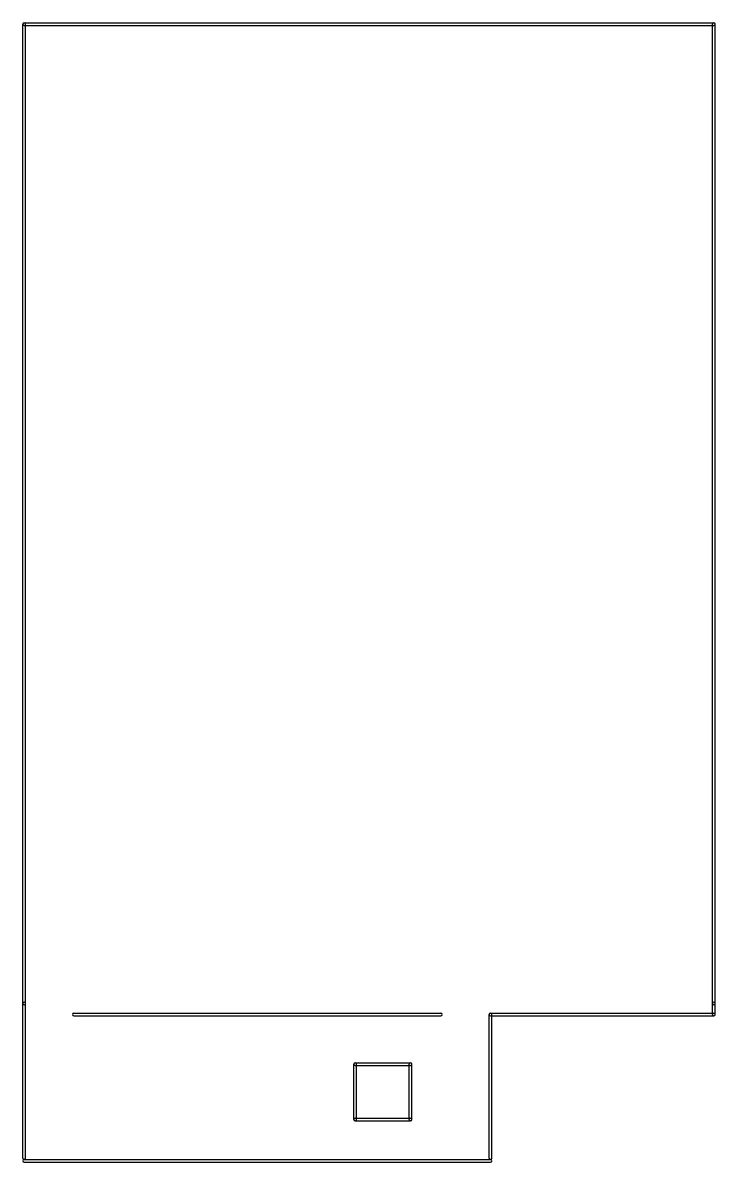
# Model space of a CAD drawing. Extents: x 167.9 to 193.1, y -129.2 to -88.
import ezdxf

# ---------------------------------------------------------------- set-up
doc = ezdxf.new("R2010")
doc.units = 0
doc.header["$MEASUREMENT"] = 0
doc.layers.add('BLACK', color=7, linetype='CONTINUOUS')

msp = doc.modelspace()

# ---------------------------------------------------------------- linework, layer by layer
at = {"layer": 'Black'}
for p, q in [((168, -87.95), (193, -87.95)), ((167.95, -123.5), (167.95, -88)), ((168, -88.05), (193, -88.05)), ((168.05, -123.5), (168.05, -88)), ((192.95, -123.5), (192.95, -88)), ((193.05, -123.5), (193.05, -88)), ((167.95, -129.1), (167.95, -123.5)), ((168.05, -129.1), (168.05, -123.5)), ((169.8, -123.85), (183.1, -123.85)), ((184.9, -123.85), (193, -123.85)), ((192.95, -123.9), (192.95, -123.5)), ((193.05, -123.9), (193.05, -123.5)), ((169.8, -123.95), (183.1, -123.95)), ((184.85, -129.1), (184.85, -123.9)), ((184.9, -123.95), (193, -123.95)), ((184.95, -129.1), (184.95, -123.9)), ((179.95, -127.7), (179.95, -125.7)), ((180, -125.65), (182, -125.65)), ((180, -125.75), (182, -125.75)), ((180.05, -127.7), (180.05, -125.7)), ((181.95, -127.7), (181.95, -125.7)), ((182.05, -127.7), (182.05, -125.7)), ((180, -127.65), (182, -127.65)), ((180, -127.75), (182, -127.75)), ((168, -129.15), (184.9, -129.15)), ((168, -129.25), (184.9, -129.25))]:
    msp.add_line(p, q, dxfattribs=at)
for centre, start, end in [((168, -88), 90, 270), ((168, -88), 360, 540), ((193, -88), 360, 540), ((193, -88), 270, 450), ((168, -123.5), 360, 540), ((193, -123.5), 360, 540), ((168, -123.5), 180, 360), ((169.8, -123.9), 90, 270), ((183.1, -123.9), 270, 450), ((184.9, -123.9), 90, 270), ((184.9, -123.9), 360, 540), ((193, -123.5), 180, 360), ((193, -123.9), 270, 450), ((193, -123.9), 180, 360), ((180, -125.7), 360, 540), ((180, -125.7), 90, 270), ((182, -125.7), 360, 540), ((182, -125.7), 270, 450), ((180, -127.7), 90, 270), ((180, -127.7), 180, 360), ((182, -127.7), 180, 360), ((182, -127.7), 270, 450), ((168, -129.1), 180, 360), ((168, -129.2), 90, 270), ((184.9, -129.1), 180, 360), ((184.9, -129.2), 270, 450)]:
    msp.add_arc(centre, 0.05, start, end, dxfattribs=at)

doc.saveas('drawing.dxf')
